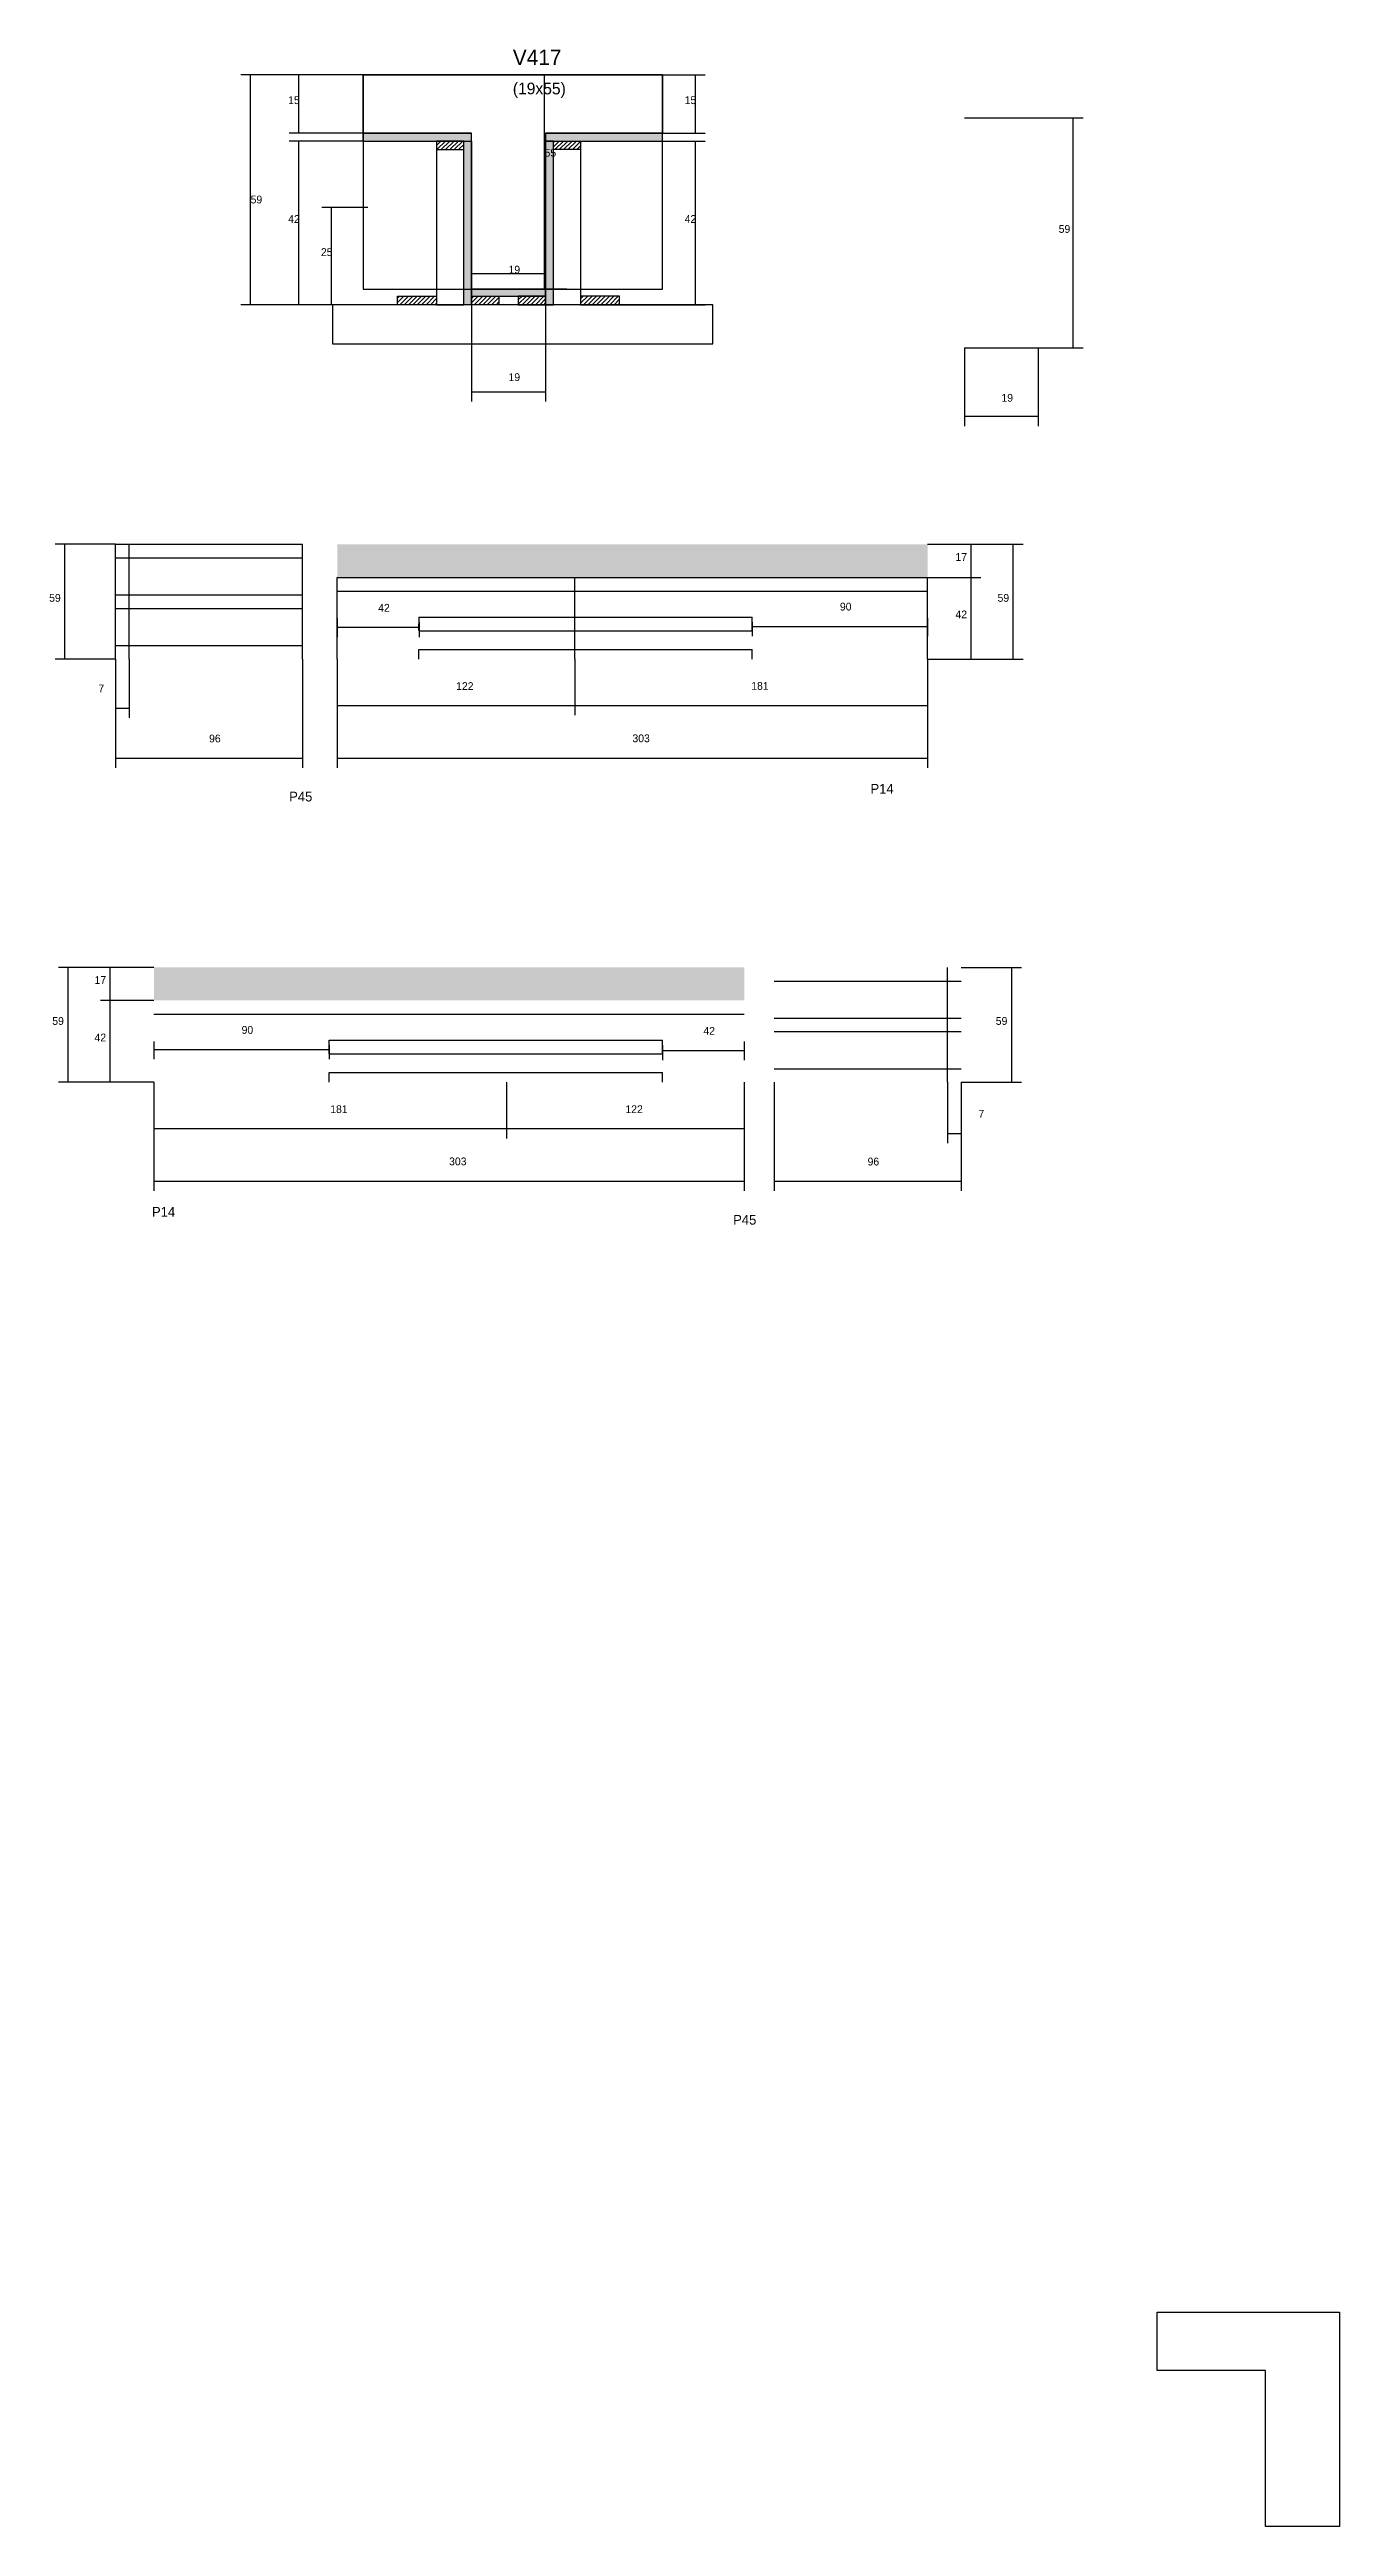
# Model space of a CAD drawing. Header units: metres. Extents: x 3251 to 3913, y 1031 to 2302.
import ezdxf

# ---------------------------------------------------------------- set-up
doc = ezdxf.new("R2010")
doc.units = ezdxf.units.M
for name, color, linetype in [('CONCRETO', 251, 'Continuous'), ('COTA', 241, 'Continuous'), ('Cota Seção (2x)', 4, 'Continuous'), ('Hachura', 253, 'Continuous'), ('Madeira', 126, 'Continuous'), ('NOMENCLATURA', 7, 'Continuous'), ('Painéis', 200, 'Continuous'), ('SARR_2.2x7', 40, 'Continuous'), ('Texto Seção', 7, 'Continuous')]:
    doc.layers.add(name, color=color, linetype=linetype)

msp = doc.modelspace()

# ---------------------------------------------------------------- hatches: boundary and pattern name
at = {"layer": 'COTA'}
h = msp.add_hatch(dxfattribs=at)
h.set_pattern_fill('AR-CONC', scale=0.03)
h.paths.add_polyline_path([(3701.7, 2031.3), (3701.7, 2048.3), (3701.7, 2048.3), (3398.7, 2048.3), (3398.7, 2048.3), (3398.7, 2031.3), (3398.7, 2031.3), (3701.7, 2031.3)])
h = msp.add_hatch(dxfattribs=at)
h.set_pattern_fill('AR-CONC', scale=0.03)
h.paths.add_polyline_path([(3304.6, 1831.1), (3304.6, 1814.1), (3304.6, 1814.1), (3607.6, 1814.1), (3607.6, 1814.1), (3607.6, 1831.1), (3607.6, 1831.1), (3304.6, 1831.1)])
at = {"layer": 'Hachura'}
h = msp.add_hatch(color=8, dxfattribs=at)
h.dxf.hatch_style = 1
h.paths.add_polyline_path([(3467.6, 2255.3), (3467.6, 2259.3), (3467.6, 2259.3), (3412, 2259.3), (3412, 2259.3), (3412, 2255.3), (3412, 2255.3), (3467.6, 2255.3)])
h = msp.add_hatch(dxfattribs=at)
h.set_pattern_fill('ANSI31', scale=0.5)
h.paths.add_polyline_path([(3463.6, 2250.9), (3463.6, 2255.3), (3463.6, 2255.3), (3449.6, 2255.3), (3449.6, 2255.3), (3449.6, 2250.9), (3449.6, 2250.9), (3463.6, 2250.9)])
h = msp.add_hatch(color=8, dxfattribs=at)
h.dxf.hatch_style = 1
h.paths.add_polyline_path([(3463.6, 2255.3), (3467.6, 2255.3), (3467.6, 2255.3), (3467.6, 2171.3), (3467.6, 2171.3), (3463.6, 2171.3), (3463.6, 2171.3), (3463.6, 2255.3)])
h = msp.add_hatch(color=8, dxfattribs=at)
h.dxf.hatch_style = 1
h.paths.add_polyline_path([(3565.6, 2255.3), (3565.6, 2259.3), (3565.6, 2259.3), (3505.6, 2259.3), (3505.6, 2259.3), (3505.6, 2255.3), (3505.6, 2255.3), (3565.6, 2255.3)])
h = msp.add_hatch(color=8, dxfattribs=at)
h.dxf.hatch_style = 1
h.paths.add_polyline_path([(3509.6, 2255.3), (3505.6, 2255.3), (3505.6, 2255.3), (3505.6, 2171.3), (3505.6, 2171.3), (3509.6, 2171.3), (3509.6, 2171.3), (3509.6, 2255.3)])
h = msp.add_hatch(dxfattribs=at)
h.set_pattern_fill('ANSI31', scale=0.5)
h.paths.add_polyline_path([(3509.6, 2250.9), (3509.6, 2255.3), (3509.6, 2255.3), (3523.6, 2255.3), (3523.6, 2255.3), (3523.6, 2250.9), (3523.6, 2250.9), (3509.6, 2250.9)])
h = msp.add_hatch(dxfattribs=at)
h.set_pattern_fill('ANSI31', scale=0.5)
h.paths.add_polyline_path([(3429.6, 2171.3), (3429.6, 2175.7), (3429.6, 2175.7), (3449.6, 2175.7), (3449.6, 2175.7), (3449.6, 2171.3), (3449.6, 2171.3), (3429.6, 2171.3)])
h = msp.add_hatch(color=8, dxfattribs=at)
h.dxf.hatch_style = 1
h.paths.add_polyline_path([(3505.6, 2175.7), (3505.6, 2179.3), (3505.6, 2179.3), (3467.6, 2179.3), (3467.6, 2179.3), (3467.6, 2175.7), (3467.6, 2175.7), (3505.6, 2175.7)])
h = msp.add_hatch(dxfattribs=at)
h.set_pattern_fill('ANSI31', scale=0.5)
h.paths.add_polyline_path([(3467.6, 2171.3), (3467.6, 2175.7), (3467.6, 2175.7), (3481.6, 2175.7), (3481.6, 2175.7), (3481.6, 2171.3), (3481.6, 2171.3), (3467.6, 2171.3)])
h = msp.add_hatch(dxfattribs=at)
h.set_pattern_fill('ANSI31', scale=0.5)
h.paths.add_polyline_path([(3505.6, 2171.3), (3505.6, 2175.7), (3505.6, 2175.7), (3491.6, 2175.7), (3491.6, 2175.7), (3491.6, 2171.3), (3491.6, 2171.3), (3505.6, 2171.3)])
h = msp.add_hatch(dxfattribs=at)
h.set_pattern_fill('ANSI31', scale=0.5)
h.paths.add_polyline_path([(3543.6, 2171.3), (3543.6, 2175.7), (3543.6, 2175.7), (3523.6, 2175.7), (3523.6, 2175.7), (3523.6, 2171.3), (3523.6, 2171.3), (3543.6, 2171.3)])

# ---------------------------------------------------------------- linework, layer by layer
at = {"layer": 'CONCRETO'}
for points in [[(3412, 2259.3), (3412, 2289.3), (3565.6, 2289.3), (3565.6, 2259.3), (3505.6, 2259.3), (3505.6, 2179.3), (3467.6, 2179.3), (3467.6, 2259.3)], [(3412, 2179.3), (3565.6, 2179.3), (3565.6, 2289.3), (3412, 2289.3)], [(3819.5, 1110.7), (3819.5, 1140.7), (3913.1, 1140.7), (3913.1, 1110.7), (3913.1, 1110.7), (3913.1, 1030.7), (3875.1, 1030.7), (3875.1, 1110.7)]]:
    msp.add_lwpolyline(points, close=True, dxfattribs=at)
at = {"layer": 'COTA'}
for p, q in [((3412, 2289.3), (3349.2, 2289.3)), ((3354.2, 2171.3), (3354.2, 2289.3)), ((3412, 2289.3), (3374, 2289.3)), ((3379, 2259.3), (3379, 2289.3)), ((3565.6, 2289.3), (3587.5, 2289.3)), ((3582.5, 2259.3), (3582.5, 2289.3)), ((3758.5, 2267.2), (3781.5, 2267.2)), ((3776.5, 2149.2), (3776.5, 2267.2)), ((3412, 2259.3), (3374, 2259.3)), ((3412, 2255.3), (3374, 2255.3)), ((3379, 2171.3), (3379, 2255.3)), ((3565.6, 2259.3), (3587.5, 2259.3)), ((3565.6, 2255.3), (3587.5, 2255.3)), ((3582.5, 2171.3), (3582.5, 2255.3)), ((3414.3, 2221.2), (3390.8, 2221.2)), ((3395.8, 2171.3), (3395.8, 2221.2)), ((3434, 2171.3), (3349.2, 2171.3)), ((3434, 2171.3), (3374, 2171.3)), ((3414.3, 2171.3), (3390.8, 2171.3)), ((3467.6, 2171.3), (3467.6, 2121.6)), ((3505.6, 2171.3), (3505.6, 2121.6)), ((3539.2, 2171.3), (3587.5, 2171.3)), ((3720.6, 2149.2), (3720.6, 2109)), ((3758.5, 2149.2), (3758.5, 2109)), ((3758.5, 2149.2), (3781.5, 2149.2)), ((3467.6, 2126.6), (3505.6, 2126.6)), ((3720.6, 2114), (3758.5, 2114)), ((3284.9, 2048.3), (3253.9, 2048.3)), ((3258.9, 1989.3), (3258.9, 2048.3)), ((3701.7, 2048.3), (3729.1, 2048.3)), ((3701.7, 2048.3), (3750.7, 2048.3)), ((3724.1, 2031.3), (3724.1, 2048.3)), ((3745.7, 1989.3), (3745.7, 2048.3)), ((3701.7, 2031.3), (3729.1, 2031.3)), ((3701.7, 2031.3), (3729.1, 2031.3)), ((3724.1, 1989.3), (3724.1, 2031.3)), ((3398.7, 2010.3), (3398.7, 2000.7)), ((3701.7, 2010.3), (3701.7, 2001.1)), ((3398.7, 2005.7), (3440.7, 2005.7)), ((3440.7, 2008.3), (3440.7, 2000.7)), ((3611.7, 2008.3), (3611.7, 2001.1)), ((3611.7, 2006.1), (3701.7, 2006.1)), ((3284.9, 1989.3), (3253.9, 1989.3)), ((3284.9, 1989.3), (3284.9, 1933.5)), ((3284.9, 1989.3), (3284.9, 1959.2)), ((3291.9, 1989.3), (3291.9, 1959.2)), ((3380.9, 1989.3), (3380.9, 1933.5)), ((3398.7, 1989.3), (3398.7, 1960.5)), ((3398.7, 1989.3), (3398.7, 1933.5)), ((3520.7, 1989.3), (3520.7, 1960.5)), ((3520.7, 1989.3), (3520.7, 1960.5)), ((3701.7, 1989.3), (3701.7, 1960.5)), ((3701.7, 1989.3), (3701.7, 1933.5)), ((3701.7, 1989.3), (3729.1, 1989.3)), ((3701.7, 1989.3), (3750.7, 1989.3)), ((3284.9, 1964.2), (3291.9, 1964.2)), ((3398.7, 1965.5), (3520.7, 1965.5)), ((3520.7, 1965.5), (3701.7, 1965.5)), ((3284.9, 1938.5), (3380.9, 1938.5)), ((3398.7, 1938.5), (3701.7, 1938.5)), ((3304.6, 1831.1), (3255.6, 1831.1)), ((3260.6, 1772.1), (3260.6, 1831.1)), ((3304.6, 1831.1), (3277.2, 1831.1)), ((3282.2, 1814.1), (3282.2, 1831.1)), ((3718.9, 1831.1), (3749.9, 1831.1)), ((3744.9, 1772.1), (3744.9, 1831.1)), ((3304.6, 1814.1), (3277.2, 1814.1)), ((3304.6, 1814.1), (3277.2, 1814.1)), ((3282.2, 1772.1), (3282.2, 1814.1)), ((3304.6, 1793.1), (3304.6, 1783.9)), ((3607.6, 1793.1), (3607.6, 1783.4)), ((3304.6, 1788.9), (3394.6, 1788.9)), ((3394.6, 1791.1), (3394.6, 1783.9)), ((3565.6, 1791.1), (3565.6, 1783.4)), ((3565.6, 1788.4), (3607.6, 1788.4)), ((3304.6, 1772.1), (3255.6, 1772.1)), ((3304.6, 1772.1), (3277.2, 1772.1)), ((3304.6, 1772.1), (3304.6, 1743.3)), ((3304.6, 1772.1), (3304.6, 1716.3)), ((3485.6, 1772.1), (3485.6, 1743.3)), ((3485.6, 1772.1), (3485.6, 1743.3)), ((3607.6, 1772.1), (3607.6, 1743.3)), ((3607.6, 1772.1), (3607.6, 1716.3)), ((3622.9, 1772.1), (3622.9, 1716.3)), ((3711.9, 1772.1), (3711.9, 1740.9)), ((3718.9, 1772.1), (3749.9, 1772.1)), ((3718.9, 1772.1), (3718.9, 1716.3)), ((3718.9, 1772.1), (3718.9, 1740.9)), ((3304.6, 1748.3), (3485.6, 1748.3)), ((3485.6, 1748.3), (3607.6, 1748.3)), ((3711.9, 1745.9), (3718.9, 1745.9)), ((3304.6, 1721.3), (3607.6, 1721.3)), ((3622.9, 1721.3), (3718.9, 1721.3))]:
    msp.add_line(p, q, dxfattribs=at)
at = {"layer": 'Cota Seção (2x)'}
for p, q in [((3516.6, 2289.3), (3500.1, 2289.3)), ((3505.1, 2179.3), (3505.1, 2289.3)), ((3467.6, 2171.3), (3467.6, 2192.3)), ((3467.6, 2187.3), (3505.6, 2187.3)), ((3505.6, 2171.3), (3505.6, 2192.3)), ((3516.6, 2179.3), (3500.1, 2179.3))]:
    msp.add_line(p, q, dxfattribs=at)
at = {"layer": 'Madeira'}
for points in [[(3463.6, 2250.9), (3463.6, 2255.3), (3449.6, 2255.3), (3449.6, 2250.9)], [(3463.6, 2255.3), (3449.6, 2255.3), (3449.6, 2171.3), (3463.6, 2171.3)], [(3509.6, 2250.9), (3509.6, 2255.3), (3523.6, 2255.3), (3523.6, 2250.9)], [(3509.6, 2255.3), (3523.6, 2255.3), (3523.6, 2171.3), (3509.6, 2171.3)], [(3429.6, 2171.3), (3429.6, 2175.7), (3449.6, 2175.7), (3449.6, 2171.3)], [(3467.6, 2171.3), (3467.6, 2175.7), (3481.6, 2175.7), (3481.6, 2171.3)], [(3505.6, 2171.3), (3505.6, 2175.7), (3491.6, 2175.7), (3491.6, 2171.3)], [(3543.6, 2171.3), (3543.6, 2175.7), (3523.6, 2175.7), (3523.6, 2171.3)], [(3396.2, 2151.3), (3591.4, 2151.3), (3591.4, 2171.3), (3396.2, 2171.3)]]:
    msp.add_lwpolyline(points, close=True, dxfattribs=at)
at = {"layer": 'Painéis'}
for p, q in [((3720.6, 2267.2), (3758.5, 2267.2)), ((3412, 2259.3), (3467.6, 2259.3)), ((3412, 2255.3), (3412, 2259.3)), ((3467.6, 2255.3), (3467.6, 2259.3)), ((3467.6, 2171.3), (3467.6, 2255.3)), ((3505.6, 2259.3), (3565.6, 2259.3)), ((3505.6, 2255.3), (3505.6, 2259.3)), ((3505.6, 2171.3), (3505.6, 2255.3)), ((3565.6, 2255.3), (3565.6, 2259.3)), ((3467.6, 2179.3), (3505.6, 2179.3)), ((3467.6, 2175.7), (3467.6, 2179.3)), ((3505.6, 2175.7), (3505.6, 2179.3)), ((3720.6, 2149.2), (3758.5, 2149.2)), ((3284.9, 2048.3), (3380.9, 2048.3)), ((3284.9, 1989.3), (3284.9, 2048.3)), ((3380.9, 1989.3), (3380.9, 2048.3)), ((3398.7, 2031.3), (3701.7, 2031.3)), ((3398.7, 1989.3), (3398.7, 2031.3)), ((3520.7, 1989.3), (3520.7, 2031.3)), ((3701.7, 1989.3), (3701.7, 2031.3))]:
    msp.add_line(p, q, dxfattribs=at)
for points in [[(3467.6, 2255.3), (3467.6, 2259.3), (3412, 2259.3), (3412, 2255.3)], [(3463.6, 2255.3), (3467.6, 2255.3), (3467.6, 2171.3), (3463.6, 2171.3)], [(3565.6, 2255.3), (3565.6, 2259.3), (3505.6, 2259.3), (3505.6, 2255.3)], [(3509.6, 2255.3), (3505.6, 2255.3), (3505.6, 2171.3), (3509.6, 2171.3)], [(3505.6, 2175.7), (3505.6, 2179.3), (3467.6, 2179.3), (3467.6, 2175.7)]]:
    msp.add_lwpolyline(points, close=True, dxfattribs=at)
at = {"layer": 'SARR_2.2x7'}
for p, q in [((3291.9, 1989.3), (3291.9, 2048.3)), ((3284.9, 2041.3), (3380.9, 2041.3)), ((3284.9, 2022.3), (3380.9, 2022.3)), ((3398.7, 2024.3), (3520.7, 2024.3)), ((3520.7, 2024.3), (3701.7, 2024.3)), ((3284.9, 2015.3), (3380.9, 2015.3)), ((3440.6, 2010.9), (3520.7, 2010.9)), ((3440.6, 2004), (3440.7, 2010.9)), ((3520.7, 2010.9), (3611.7, 2010.9)), ((3611.7, 2004), (3611.7, 2010.9)), ((3440.6, 2003.9), (3520.7, 2003.9)), ((3520.7, 2003.9), (3611.7, 2003.9)), ((3284.9, 1996.3), (3380.9, 1996.3)), ((3440.6, 1994.3), (3520.7, 1994.3)), ((3440.6, 1989.3), (3440.6, 1994.3)), ((3520.7, 1994.3), (3611.7, 1994.3)), ((3611.7, 1989.3), (3611.7, 1994.3)), ((3622.9, 1824.1), (3718.9, 1824.1)), ((3711.9, 1772.1), (3711.9, 1831.1)), ((3304.6, 1807.1), (3485.6, 1807.1)), ((3485.6, 1807.1), (3607.6, 1807.1)), ((3394.6, 1793.7), (3485.6, 1793.7)), ((3394.6, 1786.7), (3394.6, 1793.7)), ((3485.6, 1793.7), (3565.6, 1793.7)), ((3565.6, 1786.7), (3565.6, 1793.7)), ((3622.9, 1805.1), (3718.9, 1805.1)), ((3622.9, 1798.1), (3718.9, 1798.1)), ((3394.6, 1786.7), (3485.6, 1786.7)), ((3485.6, 1786.7), (3565.6, 1786.7)), ((3394.6, 1777.1), (3485.6, 1777.1)), ((3394.6, 1772.1), (3394.6, 1777.1)), ((3485.6, 1777.1), (3565.6, 1777.1)), ((3565.6, 1772.1), (3565.6, 1777.1)), ((3622.9, 1779.1), (3718.9, 1779.1))]:
    msp.add_line(p, q, dxfattribs=at)

# ---------------------------------------------------------------- texts
at = {"layer": 'COTA'}
for s, p in [('15', (3373.5, 2274.3)), ('15', (3577, 2274.3)), ('59', (3354.2, 2223.3)), ('42', (3373.5, 2213.3)), ('42', (3577, 2213.3)), ('25', (3390.3, 2196.3)), ('59', (3769, 2208.2)), ('19', (3486.6, 2132.1)), ('19', (3739.6, 2121.5)), ('17', (3716, 2039.8)), ('59', (3250.8, 2018.8)), ('59', (3737.6, 2018.8)), ('42', (3419.7, 2013.7)), ('90', (3656.7, 2014.3)), ('42', (3716, 2010.3)), ('7', (3276.1, 1972.3)), ('122', (3459.7, 1973.5)), ('181', (3611.2, 1973.6)), ('96', (3332.9, 1946.6)), ('303', (3550.2, 1946.7)), ('17', (3274.1, 1822.6)), ('59', (3252.4, 1801.6)), ('42', (3274.1, 1793.1)), ('90', (3349.6, 1797)), ('42', (3586.6, 1796.5)), ('59', (3736.7, 1801.6)), ('181', (3395.1, 1756.3)), ('122', (3546.6, 1756.3)), ('7', (3727.8, 1753.9)), ('303', (3456.1, 1729.5)), ('96', (3670.9, 1729.4))]:
    msp.add_text(s, height=4, dxfattribs=at).set_placement(p)
at = {"layer": 'Cota Seção (2x)'}
for s, p in [('55', (3505.1, 2247.3)), ('19', (3486.6, 2187.3))]:
    msp.add_text(s, height=4, dxfattribs=at).set_placement(p)
at = {"layer": 'NOMENCLATURA'}
for s, p in [('P45', (3374, 1916.3)), ('P14', (3672.4, 1920.3)), ('P14', (3303.6, 1703.1)), ('P45', (3601.9, 1699))]:
    msp.add_text(s, height=5, dxfattribs=at).set_placement(p)
at = {"layer": 'Texto Seção'}
for s, height, p in [('V417', 8, (3488.8, 2294.3)), ('(19x55)', 6, (3488.8, 2279.3))]:
    msp.add_text(s, height=height, dxfattribs=at).set_placement(p)

doc.saveas('drawing.dxf')
